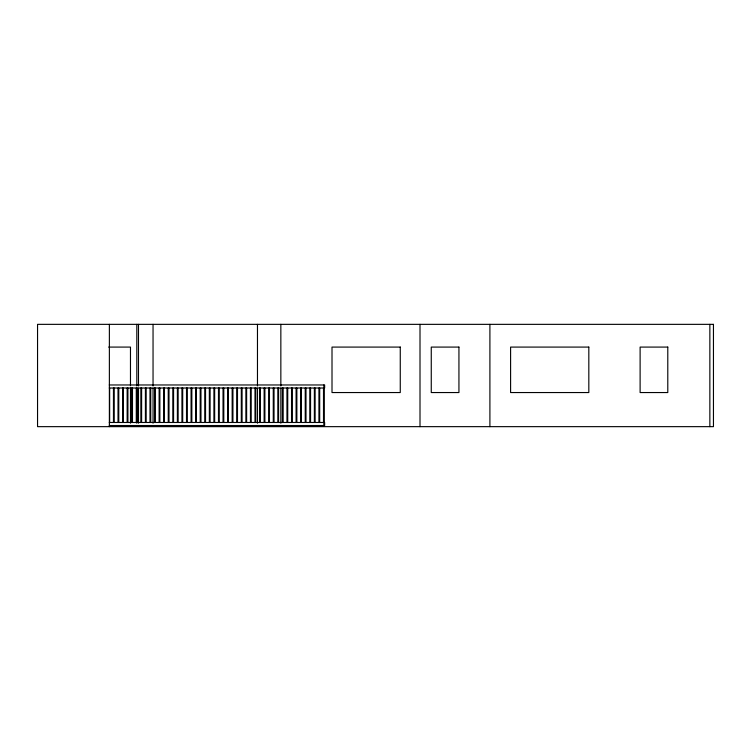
<?xml version="1.0" encoding="UTF-8"?>
<svg xmlns="http://www.w3.org/2000/svg" width="751" height="751" viewBox="0 0 751 751"><rect width="100%" height="100%" fill="white"/><g stroke="black" fill="none" stroke-linecap="round" stroke-linejoin="round"><path stroke-width="1.13" d="M138.484 423.16L138.484 388.286M138.484 385.958L138.484 324.348M108.688 347.084L130.477 347.084L130.477 385.695M109.261 384.972L324.639 384.972L324.639 388.004L109.261 388.004M109.261 422.484L324.639 422.484L324.639 425.517L109.261 425.517M709.855 324.348L709.855 426.652M489.905 324.348L489.905 426.652M420.006 324.348L420.006 426.652M324.254 388.004L324.254 422.484M323.869 384.972L323.869 388.004M323.869 422.484L323.869 425.517M323.503 388.004L323.503 422.484M319.691 388.004L319.691 422.484M318.931 388.004L318.931 422.484M315.12 388.004L315.12 422.484M314.369 388.004L314.369 422.484M310.557 388.004L310.557 422.484M309.797 388.004L309.797 422.484M305.995 388.004L305.995 422.484M305.235 388.004L305.235 422.484M301.423 388.004L301.423 422.484M300.663 388.004L300.663 422.484M296.861 388.004L296.861 422.484M296.101 388.004L296.101 422.484M292.289 388.004L292.289 422.484M291.538 388.004L291.538 422.484M287.727 388.004L287.727 422.484M286.966 388.004L286.966 422.484M283.165 388.004L283.165 422.484M282.404 388.004L282.404 422.484M280.846 324.348L280.846 385.958M280.846 388.286L280.846 423.16M278.593 388.004L278.593 422.484M277.832 388.004L277.832 422.484M274.031 388.004L274.031 422.484M273.27 388.004L273.27 422.484M269.459 388.004L269.459 422.484M268.708 388.004L268.708 422.484M264.896 388.004L264.896 422.484M264.136 388.004L264.136 422.484M260.325 388.004L260.325 422.484M259.574 388.004L259.574 422.484M257.471 324.348L257.471 385.958M257.471 388.286L257.471 423.16M255.762 388.004L255.762 422.484M255.002 388.004L255.002 422.484M251.2 388.004L251.2 422.484M250.44 388.004L250.44 422.484M246.628 388.004L246.628 422.484M245.877 388.004L245.877 422.484M242.066 388.004L242.066 422.484M241.306 388.004L241.306 422.484M237.494 388.004L237.494 422.484M236.743 388.004L236.743 422.484M232.932 388.004L232.932 422.484M232.172 388.004L232.172 422.484M228.37 388.004L228.37 422.484M227.609 388.004L227.609 422.484M223.798 388.004L223.798 422.484M223.038 388.004L223.038 422.484M219.236 388.004L219.236 422.484M218.475 388.004L218.475 422.484M214.664 388.004L214.664 422.484M213.913 388.004L213.913 422.484M210.102 388.004L210.102 422.484M209.341 388.004L209.341 422.484M205.539 388.004L205.539 422.484M204.779 388.004L204.779 422.484M200.968 388.004L200.968 422.484M200.207 388.004L200.207 422.484M196.405 388.004L196.405 422.484M195.645 388.004L195.645 422.484M191.834 388.004L191.834 422.484M191.083 388.004L191.083 422.484M187.271 388.004L187.271 422.484M186.511 388.004L186.511 422.484M182.7 388.004L182.7 422.484M181.949 388.004L181.949 422.484M178.137 388.004L178.137 422.484M177.377 388.004L177.377 422.484M173.575 388.004L173.575 422.484M172.814 388.004L172.814 422.484M169.003 388.004L169.003 422.484M168.252 388.004L168.252 422.484M164.441 388.004L164.441 422.484M163.68 388.004L163.68 422.484M159.869 388.004L159.869 422.484M159.118 388.004L159.118 422.484M155.307 388.004L155.307 422.484M154.546 388.004L154.546 422.484M153.044 324.348L153.044 385.958M153.044 388.286L153.044 423.16M150.744 388.004L150.744 422.484M149.984 388.004L149.984 422.484M146.173 388.004L146.173 422.484M145.412 388.004L145.412 422.484M141.61 388.004L141.61 422.484M140.85 388.004L140.85 422.484M137.039 388.004L137.039 422.484M136.804 324.348L136.804 385.958M136.804 388.286L136.804 423.16M136.288 388.004L136.288 422.484M132.476 388.004L132.476 422.484M131.716 388.004L131.716 422.484M130.477 388.032L130.477 423.142M127.914 388.004L127.914 422.484M127.154 388.004L127.154 422.484M123.342 388.004L123.342 422.484M122.582 388.004L122.582 422.484M118.78 388.004L118.78 422.484M118.02 388.004L118.02 422.484M114.208 388.004L114.208 422.484M113.457 388.004L113.457 422.484M109.646 388.004L109.646 422.484M109.374 324.348L109.374 426.652M713.45 324.348L37.55 324.348L37.55 426.652L713.45 426.652L713.45 324.348M400.264 347.084L332.008 347.084L332.008 392.548L400.264 392.548L400.264 347.084M458.936 347.084L431.262 347.084L431.262 392.548L458.936 392.548L458.936 347.084M588.822 347.084L510.596 347.084L510.596 392.548L588.822 392.548L588.822 347.084M667.789 347.084L640.115 347.084L640.115 392.548L667.789 392.548L667.789 347.084"/></g></svg>
